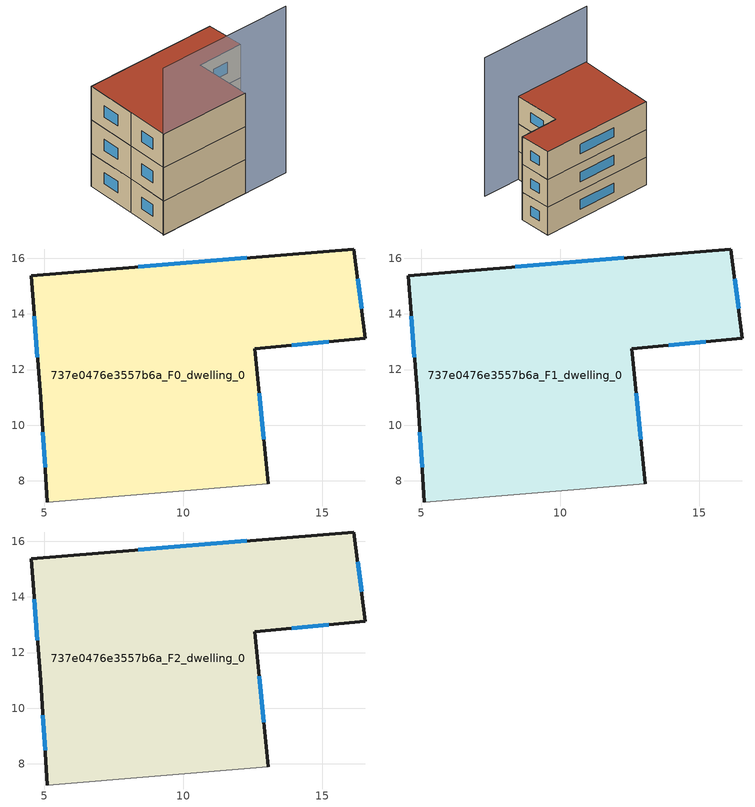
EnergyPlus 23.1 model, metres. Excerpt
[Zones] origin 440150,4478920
737e0476e3557b6a_F0_dwelling_0
 floor ground (EU_floor_Construction): 16.13,16.33 16.55,13.12 12.58,12.75 13.07,7.89 5.12,7.24 4.87,10.98 4.54,15.37 z0
 wall outside (EU_wall_Construction): 13.07,7.89 12.58,12.75 16.55,13.12 16.13,16.33 4.54,15.37 4.87,10.98 5.12,7.24 z0:3
 wall adiabatic (EU_wall_Construction): 5.12,7.24 13.07,7.89 z0:3
 window (EU_Window_Construction): 13.89,12.88 15.23,13 / 12.9,9.5 12.74,11.14 / 4.96,9.74 5.04,8.48 / 4.65,13.92 4.76,12.44 / 12.29,16.01 8.38,15.69 / 16.41,14.19 16.27,15.27 z0.99:2.01
737e0476e3557b6a_F1_dwelling_0
 floor to 737e0476e3557b6a_F0_dwelling_0 (EU_floor_Construction): 16.13,16.33 16.55,13.12 12.58,12.75 13.06,7.89 5.12,7.24 4.87,10.98 4.54,15.37 z3
 wall outside (EU_wall_Construction): 13.07,7.89 12.58,12.75 16.55,13.12 16.13,16.33 4.54,15.37 4.87,10.98 5.12,7.24 z3:6
 wall adiabatic (EU_wall_Construction): 5.12,7.24 13.07,7.89 z3:6
 window (EU_Window_Construction): 13.89,12.88 15.23,13 / 12.9,9.5 12.74,11.14 / 4.96,9.74 5.04,8.48 / 4.65,13.92 4.76,12.44 / 12.29,16.01 8.38,15.69 / 16.41,14.19 16.27,15.27 z3.99:5.01
737e0476e3557b6a_F2_dwelling_0
 floor to 737e0476e3557b6a_F1_dwelling_0 (EU_floor_Construction): 16.13,16.33 16.55,13.12 12.58,12.75 13.06,7.89 5.12,7.24 4.87,10.98 4.54,15.37 z6
 wall outside (EU_wall_Construction): 13.07,7.89 12.58,12.75 16.55,13.12 16.13,16.33 4.54,15.37 4.87,10.98 5.12,7.24 z6:9
 wall adiabatic (EU_wall_Construction): 5.12,7.24 13.07,7.89 z6:9
 window (EU_Window_Construction): 13.89,12.88 15.23,13 / 12.9,9.5 12.74,11.14 / 4.96,9.74 5.04,8.48 / 4.65,13.92 4.76,12.44 / 12.29,16.01 8.38,15.69 / 16.41,14.19 16.27,15.27 z6.99:8.01
 roof outside (EU_roof_Construction): 13.07,7.89 12.58,12.75 16.55,13.12 16.13,16.33 4.54,15.37 4.87,10.98 5.12,7.24 z9
shading: 5.04,7.23 17.02,8.21 z0:15
[Building]
EU S2 Campaign: North Axis=0; Terrain=City; Solar Distribution=FullExterior
[Site:Location]
Madrid: Latitude=40.5; Longitude=-3.5; Time Zone=1; Elevation=609
[SizingPeriod:WeatherFileDays]
AnnualSizingPeriod: Begin Month=1; Begin Day of Month=1; End Month=12; End Day of Month=31; Day of Week for Start Day=Monday; Use Weather File Daylight Saving Period=No; Use Weather File Rain and Snow Indicators=No
[MATERIAL]
EU_InternalMass_Material: Roughness=MediumRough; Thickness=0.1; Conductivity=1; Density=1800; Specific Heat=900; Thermal Absorptance=0.9; Solar Absorptance=0.7; Visible Absorptance=0.7
[MATERIAL:NOMASS] Roughness=MediumRough; Thermal Absorptance=0.9; Solar Absorptance=0.7; Visible Absorptance=0.7
Name | Thermal Resistance
EU_wall_NoMass | 0.609216
EU_roof_NoMass | 0.513268
EU_floor_NoMass | 0.568163
[WINDOWMATERIAL:SIMPLEGLAZINGSYSTEM]
EU_Window_SimpleGlazing: UFactor=5.50606; Solar Heat Gain Coefficient=0.85; Visible Transmittance=0.85
[CONSTRUCTION]
EU_wall_Construction: EU_wall_NoMass
EU_roof_Construction: EU_roof_NoMass
EU_floor_Construction: EU_floor_NoMass
EU_Window_Construction: EU_Window_SimpleGlazing
EU_InternalMass_Construction: EU_InternalMass_Material
[ZONE] Type=1; Multiplier=1; Ceiling Height=autocalculate; Floor Area=autocalculate; Part of Total Floor Area=Yes
Name | Volume
737e0476e3557b6a_F0_dwelling_0 | 230.439
737e0476e3557b6a_F1_dwelling_0; 737e0476e3557b6a_F2_dwelling_0 | 230.438
[INTERNALMASS] Construction=EU_InternalMass_Construction; Surface Area=76.8129
Name | Zone or ZoneList
737e0476e3557b6a_F0_dwelling_0_EU_InternalMass | 737e0476e3557b6a_F0_dwelling_0
737e0476e3557b6a_F1_dwelling_0_EU_InternalMass | 737e0476e3557b6a_F1_dwelling_0
737e0476e3557b6a_F2_dwelling_0_EU_InternalMass | 737e0476e3557b6a_F2_dwelling_0
[OTHEREQUIPMENT] Fuel Type=Electricity; Design Level Calculation Method=Watts/Area; Power per Zone Floor Area=1; Fraction Latent=0; Fraction Radiant=0; Fraction Lost=0; Carbon Dioxide Generation Rate=0; EndUse Subcategory=EU_Step8_InternalGains
Name | Zone or ZoneList or Space or SpaceList | Schedule
EU_Step8_InternalGain_737e0476e3557b6a_F0_dwelling_0_f000 | 737e0476e3557b6a_F0_dwelling_0 | EU_Step8_GainSchedule_737e0476e3557b6a_F0_dwelling_0_f000
EU_Step8_InternalGain_737e0476e3557b6a_F1_dwelling_0_f000 | 737e0476e3557b6a_F1_dwelling_0 | EU_Step8_GainSchedule_737e0476e3557b6a_F1_dwelling_0_f000
EU_Step8_InternalGain_737e0476e3557b6a_F2_dwelling_0_f000 | 737e0476e3557b6a_F2_dwelling_0 | EU_Step8_GainSchedule_737e0476e3557b6a_F2_dwelling_0_f000
[ZONEVENTILATION:DESIGNFLOWRATE] Schedule=EU_AlwaysOn; Design Flow Rate Calculation Method=AirChanges/Hour; Air Changes per Hour=0.752966; Ventilation Type=Natural; Fan Pressure Rise=0; Fan Total Efficiency=1; Constant Term Coefficient=1; Temperature Term Coefficient=0; Velocity Term Coefficient=0; Velocity Squared Term Coefficient=0; Minimum Indoor Temperature=-100; Maximum Indoor Temperature=100; Delta Temperature=-100; Minimum Outdoor Temperature=-100; Maximum Outdoor Temperature=100; Maximum Wind Speed=40
Name | Zone or ZoneList or Space or SpaceList
EU_ConstantAir_737e0476e3557b6a_F0_dwelling_0 | 737e0476e3557b6a_F0_dwelling_0
EU_ConstantAir_737e0476e3557b6a_F1_dwelling_0 | 737e0476e3557b6a_F1_dwelling_0
EU_ConstantAir_737e0476e3557b6a_F2_dwelling_0 | 737e0476e3557b6a_F2_dwelling_0
[HVACTEMPLATE:THERMOSTAT] Constant Heating Setpoint=20; Constant Cooling Setpoint=50
EU_HeatOnly_737e0476e3557b6a_F0_dwelling_0; EU_HeatOnly_737e0476e3557b6a_F1_dwelling_0; EU_HeatOnly_737e0476e3557b6a_F2_dwelling_0
[HVACTEMPLATE:ZONE:IDEALLOADSAIRSYSTEM] System Availability Schedule=EU_AlwaysOn; Maximum Heating Supply Air Temperature=50; Minimum Cooling Supply Air Temperature=13; Maximum Heating Supply Air Humidity Ratio=0.0156; Minimum Cooling Supply Air Humidity Ratio=0.0077; Heating Limit=NoLimit; Cooling Limit=NoLimit; Heating Availability Schedule=EU_AlwaysOn; Cooling Availability Schedule=EU_CoolingOff; Dehumidification Control Type=ConstantSensibleHeatRatio; Cooling Sensible Heat Ratio=0.7; Dehumidification Setpoint=60; Humidification Control Type=None; Humidification Setpoint=30; Outdoor Air Method=None; Outdoor Air Flow Rate per Person=0.00944; Outdoor Air Flow Rate per Zone Floor Area=0; Outdoor Air Flow Rate per Zone=0; Demand Controlled Ventilation Type=None; Outdoor Air Economizer Type=NoEconomizer; Heat Recovery Type=None; Sensible Heat Recovery Effectiveness=0.7; Latent Heat Recovery Effectiveness=0.65
Name | Template Thermostat
737e0476e3557b6a_F0_dwelling_0 | EU_HeatOnly_737e0476e3557b6a_F0_dwelling_0
737e0476e3557b6a_F1_dwelling_0 | EU_HeatOnly_737e0476e3557b6a_F1_dwelling_0
737e0476e3557b6a_F2_dwelling_0 | EU_HeatOnly_737e0476e3557b6a_F2_dwelling_0
[SIZING:ZONE] Zone Cooling Design Supply Air Temperature Input Method=SupplyAirTemperature; Zone Cooling Design Supply Air Temperature=13; Zone Heating Design Supply Air Temperature Input Method=SupplyAirTemperature; Zone Heating Design Supply Air Temperature=50; Zone Cooling Design Supply Air Humidity Ratio=0.008; Zone Heating Design Supply Air Humidity Ratio=0.008; Cooling Design Air Flow Method=DesignDay; Cooling Design Air Flow Rate=0; Cooling Minimum Air Flow per Zone Floor Area=0.000762; Cooling Minimum Air Flow=0; Cooling Minimum Air Flow Fraction=0.2; Heating Design Air Flow Method=DesignDay; Heating Design Air Flow Rate=0; Heating Maximum Air Flow per Zone Floor Area=0.002032; Heating Maximum Air Flow=0.141576; Heating Maximum Air Flow Fraction=0.3; Account for Dedicated Outdoor Air System=No; Dedicated Outdoor Air System Control Strategy=NeutralSupplyAir; Dedicated Outdoor Air Low Setpoint Temperature for Design=autosize; Dedicated Outdoor Air High Setpoint Temperature for Design=autosize; Zone Load Sizing Method=Sensible Load Only No Latent Load; Zone Latent Cooling Design Supply Air Humidity Ratio Input Method=HumidityRatioDifference; Zone Cooling Design Supply Air Humidity Ratio Difference=0.005; Zone Latent Heating Design Supply Air Humidity Ratio Input Method=HumidityRatioDifference; Zone Humidification Design Supply Air Humidity Ratio Difference=0.005
737e0476e3557b6a_F0_dwelling_0; 737e0476e3557b6a_F1_dwelling_0; 737e0476e3557b6a_F2_dwelling_0
[SCHEDULE:CONSTANT]
Name | Hourly Value
EU_AlwaysOn | 1
EU_CoolingOff | 0
[SCHEDULE:FILE] Column Number=1; Rows to Skip at Top=0; Number of Hours of Data=8760; Column Separator=Comma; Interpolate to Timestep=No; Minutes per Item=60; Adjust Schedule for Daylight Savings=Yes
Name | File
EU_Step8_GainSchedule_737e0476e3557b6a_F0_dwelling_0_f000 | ../../schedules/737e0476e3557b6a/737e0476e3557b6a_F0_dwelling_0_f000_gain.csv
EU_Step8_GainSchedule_737e0476e3557b6a_F1_dwelling_0_f000 | ../../schedules/737e0476e3557b6a/737e0476e3557b6a_F1_dwelling_0_f000_gain.csv
EU_Step8_GainSchedule_737e0476e3557b6a_F2_dwelling_0_f000 | ../../schedules/737e0476e3557b6a/737e0476e3557b6a_F2_dwelling_0_f000_gain.csv
